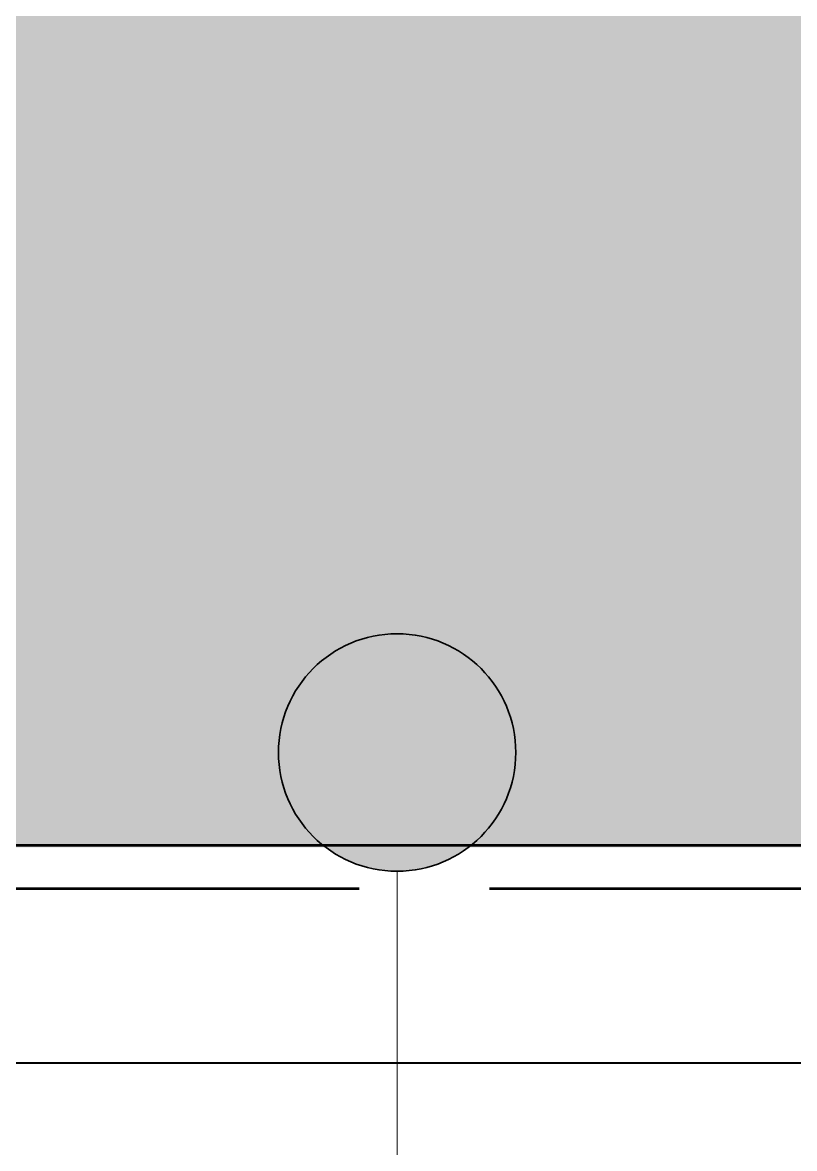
# Model space of a CAD drawing. Header units: millimetres. Extents: x 71 to 41929, y 71 to 131329.
# Drawn here: x 23782 to 24408, y 17171 to 18083 of the extents above; entities that cross this region are included whole.
import ezdxf

# ---------------------------------------------------------------- set-up
doc = ezdxf.new("R2010")
doc.units = ezdxf.units.MM
doc.linetypes.add('DASH_494_106', pattern=[599.7222222222222, 493.8888888888888, -105.83333333333331])
for name, color, linetype in [('ANNOTATIONS', 7, 'Continuous'), ('GEOFAB', 5, 'Continuous'), ('MODULE_ART', 7, 'Continuous'), ('PIPES', 7, 'Continuous'), ('TANK', 7, 'Continuous')]:
    doc.layers.add(name, color=color, linetype=linetype)

# ---------------------------------------------------------------- blocks, each defined once
blk = doc.blocks.new('atlancube_face')
at = {"true_color": 0x000000}
blk.add_solid([(-1.7857142857142858, -1.7889908256880733), (1151.7857142857144, -1.7889908256880733), (-1.7857142857142858, 781.7889908256881), (1151.7857142857144, 781.7889908256881)], dxfattribs=at)

msp = doc.modelspace()

# ---------------------------------------------------------------- hatches: boundary and pattern name
at = {"layer": 'PIPES', "true_color": 0xbfbfbf}
h = msp.add_hatch(color=7, dxfattribs=at)
h.dxf.hatch_style = 1
h.paths.add_polyline_path([(23989.805555555555, 17491.944444444445, 1), (24182.13888888889, 17491.944444444445, 1)])

# ---------------------------------------------------------------- linework, layer by layer
at = {"layer": 'ANNOTATIONS', "lineweight": 18}
msp.add_line((24085.972222222223, 16217.5), (24085.972222222223, 17395.777777777777), dxfattribs=at)
at = {"layer": 'GEOFAB', "color": 6, "lineweight": 40}
msp.add_line((21021.25, 17240.555555555555), (24824.02777777778, 17240.555555555555), dxfattribs=at)
at = {"layer": 'GEOFAB', "color": 5, "linetype": 'DASH_494_106', "lineweight": 53}
msp.add_lwpolyline([(21162.361111111113, 17381.666666666664), (24682.916666666668, 17381.666666666664), (24682.916666666668, 19012.22222222222), (21162.361111111113, 19012.22222222222)], close=True, dxfattribs=at)
at = {"layer": 'PIPES', "color": 5, "lineweight": 35}
msp.add_circle((24085.972222222223, 17491.944444444445), 96.16666666666667, dxfattribs=at)
at = {"layer": 'TANK', "lineweight": 53}
msp.add_lwpolyline([(21197.63888888889, 17416.944444444445), (24647.63888888889, 17416.944444444445), (24647.63888888889, 18976.94444444444), (21197.63888888889, 18976.94444444444)], close=True, dxfattribs=at)

# ---------------------------------------------------------------- block references
at = {"layer": 'MODULE_ART'}
msp.add_blockref('atlancube_face', (23497.638888888887, 17416.944444444445), dxfattribs=at)

doc.saveas('drawing.dxf')
